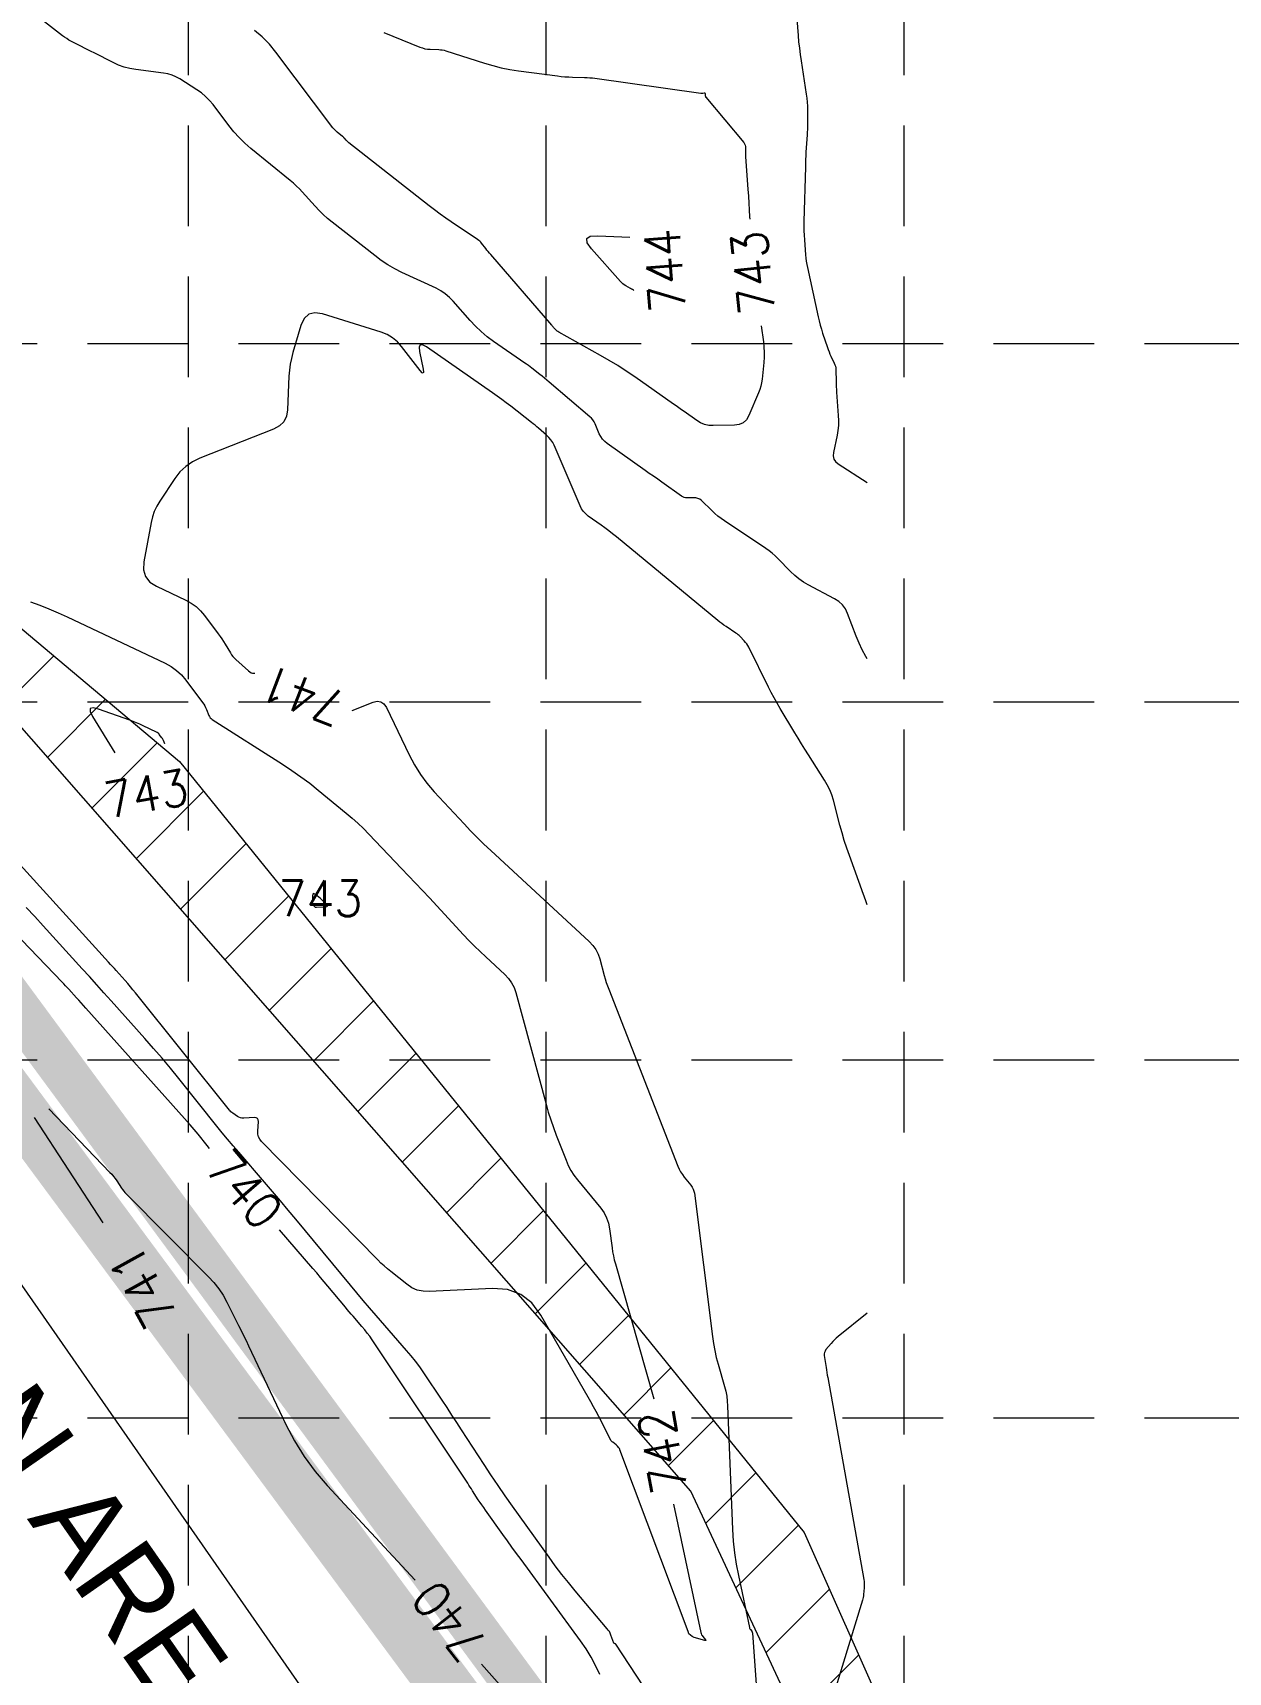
# Model space of a CAD drawing. Header units: feet. Extents: x 46644 to 49208, y 46045 to 47649.
# Drawn here: x 48468.5 to 48602, y 46978.4 to 47161.6 of the extents above; entities that cross this region are included whole.
import ezdxf
from ezdxf.enums import TextEntityAlignment as Align

# ---------------------------------------------------------------- set-up
doc = ezdxf.new("R2010")
doc.units = ezdxf.units.FT
doc.header["$MEASUREMENT"] = 0
doc.linetypes.add('DGN Style 3', pattern=[33.544038, 23.960027, -9.584011])
doc.linetypes.add('HIDDEN', pattern=[0.375, 0.25, -0.125])
for name, color, linetype, lineweight in [('EC', 35, 'Continuous', 0), ('Level 11', 1, 'Continuous', 0), ('Level 4', 1, 'Continuous', 0), ('LIMITS OF DISTURBANCE', 1, 'HIDDEN', 0), ('WATER', 5, 'Continuous', 0)]:
    doc.layers.add(name, color=color, linetype=linetype, lineweight=lineweight)
doc.layers.add('GRID', color=254, linetype='HIDDEN')
doc.layers.add('SILT FENCE', color=200, linetype='Continuous')
doc.styles.add('Style-STANDARD', font='STANDARD.shx')
doc.styles.add('SURVEY', font='surveyor.shx')

msp = doc.modelspace()

# ---------------------------------------------------------------- hatches: boundary and pattern name
at = {"layer": 'WATER', "linetype": 'Continuous', "lineweight": 0}
h = msp.add_hatch(dxfattribs=at)
h.set_pattern_fill('ANSI31', color=5, scale=60, style=0)
h.paths.add_polyline_path([(47234.61, 47371.47), (47425.77, 47353.38), (47562.81, 47348.2), (47698.75, 47363.16), (47828.73, 47359.45), (47993.61, 47351.28), (48151.81, 47348.08), (48190.09, 47328.51), (48335.49, 47205.78), (48484.84, 47080.17), (48554.66, 46994.05), (48591.31, 46911.7), (48595.79, 46702.83), (48600.27, 46501.42), (48596.32, 46378.19), (48587.52, 46378.92), (48590.06, 46460.95), (48589.78, 46610.28), (48587.74, 46799.14), (48584.14, 46908.25), (48541.99, 46998.67), (48465.41, 47086.02), (48286.37, 47233.69), (48196.42, 47308.7), (48128.4, 47343.27), (47949.02, 47342.24), (47704.87, 47356.11), (47558.16, 47338.14), (47236.72, 47365.35)])

# ---------------------------------------------------------------- linework, layer by layer
at = {"layer": 'EC', "color": 35, "linetype": 'DGN Style 3', "lineweight": 0}
for p, q in [((48471.78, 47161.24), (48462.85, 47168.2)), ((48553.7, 47164.56), (48553.97, 47161.27)), ((48494.1, 47161.11), (48493.24, 47161.84)), ((48507.68, 47161.6), (48511.72, 47159.97)), ((48472.01, 47161.07), (48471.78, 47161.24)), ((48472.24, 47160.92), (48472.01, 47161.07)), ((48472.48, 47160.77), (48472.24, 47160.92)), ((48472.72, 47160.64), (48472.48, 47160.77)), ((48473.89, 47160.04), (48472.72, 47160.64)), ((48474.24, 47159.86), (48473.89, 47160.04)), ((48474.6, 47159.68), (48474.24, 47159.86)), ((48474.96, 47159.5), (48474.6, 47159.68)), ((48475.31, 47159.32), (48474.96, 47159.5)), ((48494.9, 47160.31), (48494.1, 47161.11)), ((48495.62, 47159.43), (48494.9, 47160.31)), ((48511.72, 47159.97), (48512, 47159.88)), ((48512, 47159.88), (48512.28, 47159.8)), ((48512.28, 47159.8), (48512.56, 47159.76)), ((48512.56, 47159.76), (48512.85, 47159.73)), ((48512.85, 47159.73), (48513.81, 47159.7)), ((48513.81, 47159.7), (48514.01, 47159.69)), ((48514.01, 47159.69), (48514.21, 47159.66)), ((48514.21, 47159.66), (48514.41, 47159.62)), ((48514.41, 47159.62), (48514.61, 47159.56)), ((48514.61, 47159.56), (48518.93, 47158.18)), ((48553.97, 47161.27), (48554.03, 47160.56)), ((48554.03, 47160.56), (48554.11, 47159.86)), ((48554.11, 47159.86), (48554.2, 47159.16)), ((48477.42, 47158.25), (48475.31, 47159.32)), ((48478.03, 47157.97), (48477.42, 47158.25)), ((48478.65, 47157.75), (48478.03, 47157.97)), ((48479.3, 47157.59), (48478.65, 47157.75)), ((48502, 47150.97), (48495.62, 47159.43)), ((48518.93, 47158.18), (48519.87, 47157.91)), ((48519.87, 47157.91), (48520.81, 47157.67)), ((48520.81, 47157.67), (48521.76, 47157.48)), ((48554.2, 47159.16), (48554.3, 47158.46)), ((48554.3, 47158.46), (48554.89, 47154.73)), ((48479.96, 47157.47), (48479.3, 47157.59)), ((48483.07, 47157.08), (48479.96, 47157.47)), ((48483.55, 47156.99), (48483.07, 47157.08)), ((48484.01, 47156.86), (48483.55, 47156.99)), ((48484.44, 47156.67), (48484.01, 47156.86)), ((48484.87, 47156.43), (48484.44, 47156.67)), ((48486.79, 47155.22), (48484.87, 47156.43)), ((48521.76, 47157.48), (48522.72, 47157.33)), ((48522.72, 47157.33), (48527.1, 47156.75)), ((48527.1, 47156.75), (48527.51, 47156.7)), ((48527.51, 47156.7), (48527.92, 47156.67)), ((48527.92, 47156.67), (48528.34, 47156.64)), ((48528.34, 47156.64), (48528.75, 47156.62)), ((48528.75, 47156.62), (48530.11, 47156.59)), ((48530.11, 47156.59), (48530.4, 47156.58)), ((48530.4, 47156.58), (48530.69, 47156.56)), ((48530.69, 47156.56), (48530.98, 47156.54)), ((48530.98, 47156.54), (48531.27, 47156.5)), ((48531.27, 47156.5), (48543.09, 47154.82)), ((48487.3, 47154.86), (48486.79, 47155.22)), ((48487.77, 47154.47), (48487.3, 47154.86)), ((48488.21, 47154.03), (48487.77, 47154.47)), ((48488.6, 47153.55), (48488.21, 47154.03)), ((48543.09, 47154.82), (48543.14, 47154.82)), ((48543.14, 47154.82), (48543.2, 47154.82)), ((48543.2, 47154.82), (48543.25, 47154.82)), ((48543.25, 47154.82), (48543.31, 47154.83)), ((48543.31, 47154.83), (48543.49, 47154.86)), ((48543.49, 47154.86), (48543.52, 47154.86)), ((48543.52, 47154.86), (48543.55, 47154.85)), ((48543.55, 47154.85), (48543.56, 47154.83)), ((48543.56, 47154.83), (48543.57, 47154.8)), ((48543.57, 47154.8), (48543.58, 47154.68)), ((48543.58, 47154.68), (48543.58, 47154.65)), ((48543.58, 47154.65), (48543.59, 47154.63)), ((48543.59, 47154.63), (48543.59, 47154.6)), ((48543.59, 47154.6), (48543.59, 47154.58)), ((48543.59, 47154.58), (48543.61, 47154.47)), ((48543.61, 47154.47), (48543.62, 47154.45)), ((48543.62, 47154.45), (48543.62, 47154.42)), ((48543.62, 47154.42), (48543.63, 47154.4)), ((48543.63, 47154.4), (48543.65, 47154.39)), ((48543.65, 47154.39), (48547.9, 47149.31)), ((48554.89, 47154.73), (48554.96, 47154.28)), ((48554.96, 47154.28), (48555, 47153.83)), ((48490.36, 47151.22), (48488.6, 47153.55)), ((48555, 47153.83), (48555.02, 47153.37)), ((48555.02, 47153.37), (48555.03, 47152.92)), ((48555.03, 47152.92), (48555.02, 47151.43)), ((48490.92, 47150.52), (48490.36, 47151.22)), ((48491.52, 47149.86), (48490.92, 47150.52)), ((48502.11, 47150.84), (48502, 47150.97)), ((48502.22, 47150.72), (48502.11, 47150.84)), ((48502.34, 47150.6), (48502.22, 47150.72)), ((48502.46, 47150.49), (48502.34, 47150.6)), ((48503.07, 47149.99), (48502.46, 47150.49)), ((48555, 47150.47), (48554.98, 47150.16)), ((48555.01, 47150.79), (48555, 47150.47)), ((48555.02, 47151.11), (48555.01, 47150.79)), ((48555.02, 47151.43), (48555.02, 47151.11)), ((48492.15, 47149.24), (48491.52, 47149.86)), ((48492.83, 47148.66), (48492.15, 47149.24)), ((48497.23, 47145.06), (48492.83, 47148.66)), ((48503.12, 47149.95), (48503.07, 47149.99)), ((48503.17, 47149.9), (48503.12, 47149.95)), ((48503.22, 47149.85), (48503.17, 47149.9)), ((48503.27, 47149.8), (48503.22, 47149.85)), ((48503.48, 47149.57), (48503.27, 47149.8)), ((48503.55, 47149.5), (48503.48, 47149.57)), ((48503.62, 47149.43), (48503.55, 47149.5)), ((48503.69, 47149.36), (48503.62, 47149.43)), ((48503.77, 47149.3), (48503.69, 47149.36)), ((48512.75, 47142.24), (48503.77, 47149.3)), ((48547.9, 47149.31), (48547.99, 47149.18)), ((48547.99, 47149.18), (48548.06, 47149.03)), ((48548.06, 47149.03), (48548.1, 47148.88)), ((48548.1, 47148.72), (48548.09, 47148.18)), ((48548.1, 47148.88), (48548.1, 47148.72)), ((48554.98, 47150.16), (48554.85, 47148.24)), ((48548.09, 47148.18), (48548.09, 47148.07)), ((48548.09, 47148.07), (48548.09, 47147.95)), ((48548.09, 47147.95), (48548.1, 47147.84)), ((48548.1, 47147.84), (48548.1, 47147.72)), ((48548.1, 47147.72), (48548.37, 47144.11)), ((48554.79, 47147.01), (48554.78, 47146.6)), ((48554.81, 47147.42), (48554.79, 47147.01)), ((48554.83, 47147.83), (48554.81, 47147.42)), ((48554.85, 47148.24), (48554.83, 47147.83)), ((48497.58, 47144.76), (48497.23, 47145.06)), ((48554.78, 47146.6), (48554.63, 47140.49)), ((48497.92, 47144.45), (48497.58, 47144.76)), ((48498.24, 47144.13), (48497.92, 47144.45)), ((48498.56, 47143.79), (48498.24, 47144.13)), ((48499.99, 47142.21), (48498.56, 47143.79)), ((48548.37, 47144.11), (48548.42, 47143.34)), ((48548.42, 47143.34), (48548.47, 47142.56)), ((48500.44, 47141.73), (48499.99, 47142.21)), ((48500.9, 47141.27), (48500.44, 47141.73)), ((48501.39, 47140.84), (48500.9, 47141.27)), ((48513.36, 47141.78), (48512.75, 47142.24)), ((48513.97, 47141.33), (48513.36, 47141.78)), ((48514.59, 47140.88), (48513.97, 47141.33)), ((48548.47, 47142.56), (48548.52, 47141.79)), ((48548.52, 47141.79), (48548.55, 47141.02)), ((48501.9, 47140.42), (48501.39, 47140.84)), ((48506.67, 47136.68), (48501.9, 47140.42)), ((48515.21, 47140.45), (48514.59, 47140.88)), ((48518.16, 47138.47), (48515.21, 47140.45)), ((48548.55, 47141.02), (48548.57, 47140.76)), ((48554.63, 47140.49), (48554.62, 47139.97)), ((48554.62, 47139.97), (48554.63, 47139.46)), ((48554.63, 47139.46), (48554.65, 47138.95)), ((48518.29, 47138.38), (48518.16, 47138.47)), ((48518.41, 47138.28), (48518.29, 47138.38)), ((48518.51, 47138.18), (48518.41, 47138.28)), ((48518.61, 47138.06), (48518.51, 47138.18)), ((48519.06, 47137.49), (48518.61, 47138.06)), ((48530.36, 47138.59), (48530.75, 47138.85)), ((48530.4, 47138.11), (48530.36, 47138.59)), ((48530.88, 47137.43), (48530.4, 47138.11)), ((48530.75, 47138.85), (48531.58, 47138.91)), ((48531.58, 47138.91), (48535.17, 47138.76)), ((48554.65, 47138.95), (48554.68, 47138.44)), ((48554.68, 47138.44), (48554.8, 47136.77)), ((48507.39, 47136.14), (48506.67, 47136.68)), ((48508.13, 47135.65), (48507.39, 47136.14)), ((48519.19, 47137.31), (48519.06, 47137.49)), ((48519.33, 47137.14), (48519.19, 47137.31)), ((48519.47, 47136.97), (48519.33, 47137.14)), ((48519.62, 47136.8), (48519.47, 47136.97)), ((48526.45, 47128.9), (48519.62, 47136.8)), ((48534.14, 47133.78), (48530.88, 47137.43)), ((48554.8, 47136.77), (48554.84, 47136.41)), ((48554.84, 47136.41), (48554.88, 47136.05)), ((48554.88, 47136.05), (48554.94, 47135.7)), ((48554.94, 47135.7), (48555.01, 47135.35)), ((48508.91, 47135.21), (48508.13, 47135.65)), ((48509.71, 47134.81), (48508.91, 47135.21)), ((48513.51, 47133.03), (48509.71, 47134.81)), ((48555.01, 47135.35), (48556.21, 47129.85)), ((48514.05, 47132.74), (48513.51, 47133.03)), ((48514.55, 47132.41), (48514.05, 47132.74)), ((48515.02, 47132.02), (48514.55, 47132.41)), ((48515.44, 47131.58), (48515.02, 47132.02)), ((48534.26, 47133.64), (48534.14, 47133.78)), ((48534.4, 47133.52), (48534.26, 47133.64)), ((48534.55, 47133.41), (48534.4, 47133.52)), ((48534.71, 47133.32), (48534.55, 47133.41)), ((48535.24, 47133.02), (48534.71, 47133.32)), ((48535.35, 47132.95), (48535.24, 47133.02)), ((48535.46, 47132.89), (48535.35, 47132.95)), ((48535.57, 47132.82), (48535.46, 47132.89)), ((48535.63, 47132.78), (48535.57, 47132.82)), ((48499.98, 47130.3), (48499.3, 47130.14)), ((48500.83, 47130.17), (48499.98, 47130.3)), ((48517.33, 47129.43), (48515.44, 47131.58)), ((48498.42, 47128.89), (48497.52, 47125.85)), ((48498.78, 47129.66), (48498.42, 47128.89)), ((48499.3, 47130.14), (48498.78, 47129.66)), ((48507.4, 47128.12), (48500.83, 47130.17)), ((48517.93, 47128.79), (48517.33, 47129.43)), ((48518.56, 47128.19), (48517.93, 47128.79)), ((48526.5, 47128.84), (48526.45, 47128.9)), ((48526.55, 47128.78), (48526.5, 47128.84)), ((48526.6, 47128.73), (48526.55, 47128.78)), ((48526.65, 47128.67), (48526.6, 47128.73)), ((48526.89, 47128.41), (48526.65, 47128.67)), ((48526.96, 47128.33), (48526.89, 47128.41)), ((48549.83, 47128.84), (48550.1, 47127.04)), ((48556.21, 47129.85), (48556.32, 47129.39)), ((48556.32, 47129.39), (48556.44, 47128.93)), ((48556.44, 47128.93), (48556.57, 47128.48)), ((48556.57, 47128.48), (48556.71, 47128.02)), ((48508.06, 47127.86), (48507.4, 47128.12)), ((48508.66, 47127.5), (48508.06, 47127.86)), ((48509.2, 47127.06), (48508.66, 47127.5)), ((48509.67, 47126.53), (48509.2, 47127.06)), ((48511.74, 47123.84), (48509.67, 47126.53)), ((48511.73, 47126.71), (48511.62, 47126.46)), ((48512, 47126.72), (48511.73, 47126.71)), ((48512.43, 47126.48), (48512, 47126.72)), ((48519.23, 47127.62), (48518.56, 47128.19)), ((48519.93, 47127.1), (48519.23, 47127.62)), ((48523.44, 47124.68), (48519.93, 47127.1)), ((48527.04, 47128.26), (48526.96, 47128.33)), ((48527.13, 47128.2), (48527.04, 47128.26)), ((48527.22, 47128.14), (48527.13, 47128.2)), ((48531.88, 47125.54), (48527.22, 47128.14)), ((48550.1, 47127.04), (48550.16, 47126.47)), ((48556.71, 47128.02), (48557.24, 47126.42)), ((48497.35, 47125.2), (48497.22, 47124.54)), ((48497.52, 47125.85), (48497.35, 47125.2)), ((48511.62, 47126.46), (48511.67, 47125.98)), ((48511.67, 47125.98), (48512.09, 47124)), ((48519.83, 47121.35), (48512.43, 47126.48)), ((48532.86, 47124.97), (48531.88, 47125.54)), ((48533.83, 47124.39), (48532.86, 47124.97)), ((48550.14, 47124.75), (48549.94, 47122.88)), ((48550.18, 47125.32), (48550.14, 47124.75)), ((48550.16, 47126.47), (48550.19, 47125.89)), ((48550.19, 47125.89), (48550.18, 47125.32)), ((48557.24, 47126.42), (48557.33, 47126.18)), ((48557.33, 47126.18), (48557.43, 47125.93)), ((48557.43, 47125.93), (48557.53, 47125.69)), ((48557.53, 47125.69), (48557.64, 47125.45)), ((48557.64, 47125.45), (48558.02, 47124.67)), ((48497.08, 47123.2), (48496.92, 47119.47)), ((48497.13, 47123.87), (48497.08, 47123.2)), ((48497.22, 47124.54), (48497.13, 47123.87)), ((48511.96, 47123.6), (48511.74, 47123.84)), ((48512.09, 47123.54), (48511.96, 47123.6)), ((48512.09, 47124), (48512.13, 47123.68)), ((48512.13, 47123.68), (48512.09, 47123.54)), ((48523.64, 47124.54), (48523.44, 47124.68)), ((48523.83, 47124.4), (48523.64, 47124.54)), ((48524.02, 47124.25), (48523.83, 47124.4)), ((48524.21, 47124.11), (48524.02, 47124.25)), ((48525.1, 47123.41), (48524.21, 47124.11)), ((48525.37, 47123.2), (48525.1, 47123.41)), ((48525.64, 47122.98), (48525.37, 47123.2)), ((48525.9, 47122.76), (48525.64, 47122.98)), ((48534.77, 47123.77), (48533.83, 47124.39)), ((48535.71, 47123.13), (48534.77, 47123.77)), ((48540.03, 47120.1), (48535.71, 47123.13)), ((48549.94, 47122.88), (48549.88, 47122.48)), ((48558.02, 47124.67), (48558.09, 47124.5)), ((48558.09, 47124.5), (48558.15, 47124.33)), ((48558.15, 47124.33), (48558.18, 47124.15)), ((48558.18, 47124.15), (48558.19, 47123.97)), ((48558.19, 47123.97), (48558.21, 47122.59)), ((48520.35, 47120.99), (48519.83, 47121.35)), ((48526.16, 47122.54), (48525.9, 47122.76)), ((48530.7, 47118.68), (48526.16, 47122.54)), ((48549.54, 47121.34), (48548.47, 47118.83)), ((48549.68, 47121.71), (48549.54, 47121.34)), ((48549.8, 47122.09), (48549.68, 47121.71)), ((48549.88, 47122.48), (48549.8, 47122.09)), ((48558.21, 47122.59), (48558.22, 47122.3)), ((48558.22, 47122.3), (48558.23, 47122.01)), ((48558.23, 47122.01), (48558.25, 47121.71)), ((48558.25, 47121.71), (48558.27, 47121.42)), ((48558.27, 47121.42), (48558.46, 47118.82)), ((48496.92, 47119.47), (48496.8, 47118.74)), ((48520.86, 47120.62), (48520.35, 47120.99)), ((48521.36, 47120.24), (48520.86, 47120.62)), ((48521.86, 47119.86), (48521.36, 47120.24)), ((48524.18, 47118.04), (48521.86, 47119.86)), ((48540.34, 47119.89), (48540.03, 47120.1)), ((48540.64, 47119.68), (48540.34, 47119.89)), ((48540.94, 47119.46), (48540.64, 47119.68)), ((48541.24, 47119.25), (48540.94, 47119.46)), ((48542.66, 47118.25), (48541.24, 47119.25)), ((48496.02, 47117.65), (48495.37, 47117.29)), ((48496.5, 47118.13), (48496.02, 47117.65)), ((48496.8, 47118.74), (48496.5, 47118.13)), ((48524.38, 47117.89), (48524.18, 47118.04)), ((48524.58, 47117.73), (48524.38, 47117.89)), ((48524.77, 47117.56), (48524.58, 47117.73)), ((48524.97, 47117.4), (48524.77, 47117.56)), ((48525.87, 47116.63), (48524.97, 47117.4)), ((48530.88, 47118.51), (48530.7, 47118.68)), ((48531.04, 47118.32), (48530.88, 47118.51)), ((48531.18, 47118.11), (48531.04, 47118.32)), ((48531.29, 47117.88), (48531.18, 47118.11)), ((48531.76, 47116.79), (48531.29, 47117.88)), ((48543.08, 47118), (48542.66, 47118.25)), ((48543.53, 47117.82), (48543.08, 47118)), ((48544, 47117.71), (48543.53, 47117.82)), ((48544.49, 47117.69), (48544, 47117.71)), ((48546.85, 47117.73), (48544.49, 47117.69)), ((48547.39, 47117.81), (48546.85, 47117.73)), ((48547.84, 47118.01), (48547.39, 47117.81)), ((48548.2, 47118.35), (48547.84, 47118.01)), ((48548.47, 47118.83), (48548.2, 47118.35)), ((48558.47, 47117.71), (48558.41, 47117.16)), ((48558.46, 47118.82), (48558.49, 47118.27)), ((48558.49, 47118.27), (48558.47, 47117.71)), ((48495.37, 47117.29), (48487.11, 47114.04)), ((48526.13, 47116.38), (48525.87, 47116.63)), ((48526.36, 47116.11), (48526.13, 47116.38)), ((48526.55, 47115.82), (48526.36, 47116.11)), ((48526.71, 47115.5), (48526.55, 47115.82)), ((48531.92, 47116.47), (48531.76, 47116.79)), ((48532.12, 47116.18), (48531.92, 47116.47)), ((48532.36, 47115.92), (48532.12, 47116.18)), ((48532.64, 47115.69), (48532.36, 47115.92)), ((48536.87, 47112.69), (48532.64, 47115.69)), ((48558.32, 47116.62), (48557.92, 47114.69)), ((48558.41, 47117.16), (48558.32, 47116.62)), ((48487.11, 47114.04), (48486.29, 47113.64)), ((48529.61, 47108.72), (48526.71, 47115.5)), ((48557.92, 47114.69), (48557.89, 47114.31)), ((48557.89, 47114.31), (48557.97, 47113.96)), ((48557.97, 47113.96), (48558.15, 47113.67)), ((48484.9, 47112.52), (48484.33, 47111.79)), ((48485.55, 47113.13), (48484.9, 47112.52)), ((48486.29, 47113.64), (48485.55, 47113.13)), ((48537.34, 47112.36), (48536.87, 47112.69)), ((48537.81, 47112.03), (48537.34, 47112.36)), ((48538.28, 47111.69), (48537.81, 47112.03)), ((48558.15, 47113.67), (48558.45, 47113.41)), ((48558.45, 47113.41), (48561.7, 47111.32)), ((48484.33, 47111.79), (48482.64, 47109.25)), ((48538.75, 47111.36), (48538.28, 47111.69)), ((48540.94, 47109.81), (48538.75, 47111.36)), ((48482.3, 47108.69), (48482.03, 47108.11)), ((48482.64, 47109.25), (48482.3, 47108.69)), ((48529.78, 47108.39), (48529.61, 47108.72)), ((48529.99, 47108.09), (48529.78, 47108.39)), ((48541.08, 47109.73), (48540.94, 47109.81)), ((48541.23, 47109.67), (48541.08, 47109.73)), ((48541.38, 47109.63), (48541.23, 47109.67)), ((48541.55, 47109.63), (48541.38, 47109.63)), ((48542.33, 47109.64), (48541.55, 47109.63)), ((48542.56, 47109.62), (48542.33, 47109.64)), ((48542.78, 47109.56), (48542.56, 47109.62)), ((48542.98, 47109.46), (48542.78, 47109.56)), ((48543.16, 47109.32), (48542.98, 47109.46)), ((48544.34, 47108.19), (48543.16, 47109.32)), ((48481.68, 47106.87), (48480.88, 47102.46)), ((48481.82, 47107.51), (48481.68, 47106.87)), ((48482.03, 47108.11), (48481.82, 47107.51)), ((48530.24, 47107.83), (48529.99, 47108.09)), ((48530.52, 47107.59), (48530.24, 47107.83)), ((48531.96, 47106.57), (48530.52, 47107.59)), ((48532.39, 47106.26), (48531.96, 47106.57)), ((48544.67, 47107.88), (48544.34, 47108.19)), ((48545.02, 47107.59), (48544.67, 47107.88)), ((48545.37, 47107.32), (48545.02, 47107.59)), ((48545.74, 47107.06), (48545.37, 47107.32)), ((48550.37, 47103.95), (48545.74, 47107.06)), ((48532.83, 47105.93), (48532.39, 47106.26)), ((48533.25, 47105.6), (48532.83, 47105.93)), ((48533.67, 47105.26), (48533.25, 47105.6)), ((48545.01, 47095.92), (48533.67, 47105.26)), ((48550.73, 47103.7), (48550.37, 47103.95)), ((48551.07, 47103.43), (48550.73, 47103.7)), ((48551.4, 47103.15), (48551.07, 47103.43)), ((48551.71, 47102.84), (48551.4, 47103.15)), ((48553.14, 47101.38), (48551.71, 47102.84)), ((48480.88, 47102.46), (48480.84, 47101.58)), ((48480.84, 47101.58), (48481.06, 47100.84)), ((48553.59, 47100.96), (48553.14, 47101.38)), ((48554.07, 47100.57), (48553.59, 47100.96)), ((48481.06, 47100.84), (48481.54, 47100.22)), ((48481.54, 47100.22), (48482.28, 47099.75)), ((48482.28, 47099.75), (48485.54, 47098.2)), ((48554.57, 47100.22), (48554.07, 47100.57)), ((48555.11, 47099.9), (48554.57, 47100.22)), ((48558.05, 47098.35), (48555.11, 47099.9)), ((48468.21, 47098.01), (48469.24, 47097.63)), ((48469.24, 47097.63), (48470.26, 47097.22)), ((48470.26, 47097.22), (48471.28, 47096.79)), ((48485.54, 47098.2), (48486.15, 47097.87)), ((48486.15, 47097.87), (48486.7, 47097.47)), ((48486.7, 47097.47), (48487.2, 47097.01)), ((48558.52, 47098.04), (48558.05, 47098.35)), ((48558.92, 47097.66), (48558.52, 47098.04)), ((48559.25, 47097.22), (48558.92, 47097.66)), ((48559.49, 47096.71), (48559.25, 47097.22)), ((48471.28, 47096.79), (48472.28, 47096.33)), ((48472.28, 47096.33), (48483.26, 47091.14)), ((48487.2, 47097.01), (48487.64, 47096.49)), ((48487.64, 47096.49), (48489.17, 47094.43)), ((48545.23, 47095.74), (48545.01, 47095.92)), ((48545.45, 47095.57), (48545.23, 47095.74)), ((48545.68, 47095.4), (48545.45, 47095.57)), ((48545.92, 47095.24), (48545.68, 47095.4)), ((48560.46, 47094.16), (48559.49, 47096.71)), ((48489.17, 47094.43), (48489.38, 47094.15)), ((48489.38, 47094.15), (48489.58, 47093.86)), ((48489.58, 47093.86), (48489.77, 47093.57)), ((48489.77, 47093.57), (48489.95, 47093.28)), ((48547.02, 47094.5), (48545.92, 47095.24)), ((48547.15, 47094.42), (48547.02, 47094.5)), ((48547.26, 47094.33), (48547.15, 47094.42)), ((48547.37, 47094.23), (48547.26, 47094.33)), ((48547.48, 47094.13), (48547.37, 47094.23)), ((48547.96, 47093.63), (48547.48, 47094.13)), ((48548.1, 47093.47), (48547.96, 47093.63)), ((48560.78, 47093.39), (48560.46, 47094.16)), ((48489.95, 47093.28), (48490.53, 47092.3)), ((48490.53, 47092.3), (48490.67, 47092.1)), ((48490.67, 47092.1), (48490.81, 47091.91)), ((48490.81, 47091.91), (48490.97, 47091.73)), ((48490.97, 47091.73), (48491.14, 47091.56)), ((48548.23, 47093.31), (48548.1, 47093.47)), ((48548.34, 47093.13), (48548.23, 47093.31)), ((48548.45, 47092.95), (48548.34, 47093.13)), ((48550.67, 47088.48), (48548.45, 47092.95)), ((48561.13, 47092.64), (48560.78, 47093.39)), ((48561.53, 47091.91), (48561.13, 47092.64)), ((48561.7, 47091.64), (48561.53, 47091.91)), ((48483.26, 47091.14), (48483.92, 47090.78)), ((48483.92, 47090.78), (48484.52, 47090.34)), ((48484.52, 47090.34), (48485.07, 47089.84)), ((48491.14, 47091.56), (48492.54, 47090.28)), ((48492.54, 47090.28), (48492.69, 47090.17)), ((48492.69, 47090.17), (48492.84, 47090.09)), ((48492.84, 47090.09), (48493.01, 47090.05)), ((48493.01, 47090.05), (48493.19, 47090.04)), ((48493.19, 47090.04), (48493.27, 47090.04)), ((48485.07, 47089.84), (48485.55, 47089.26)), ((48485.55, 47089.26), (48487.42, 47086.76)), ((48550.98, 47087.88), (48550.67, 47088.48)), ((48487.42, 47086.76), (48487.55, 47086.58)), ((48487.55, 47086.58), (48487.66, 47086.39)), ((48487.66, 47086.39), (48487.76, 47086.19)), ((48504.14, 47085.85), (48506.48, 47086.78)), ((48506.48, 47086.78), (48506.95, 47086.89)), ((48506.95, 47086.89), (48507.36, 47086.84)), ((48507.36, 47086.84), (48507.69, 47086.61)), ((48507.69, 47086.61), (48507.96, 47086.2)), ((48551.31, 47087.28), (48550.98, 47087.88)), ((48551.64, 47086.68), (48551.31, 47087.28)), ((48551.98, 47086.1), (48551.64, 47086.68)), ((48474.88, 47086.07), (48474.86, 47085.75)), ((48474.86, 47085.75), (48475.13, 47085.19)), ((48475.19, 47086.16), (48474.88, 47086.07)), ((48475.13, 47085.19), (48477.64, 47081.14)), ((48475.79, 47086.01), (48475.19, 47086.16)), ((48479.29, 47084.78), (48475.79, 47086.01)), ((48479.67, 47084.64), (48479.29, 47084.78)), ((48480.04, 47084.49), (48479.67, 47084.64)), ((48480.41, 47084.33), (48480.04, 47084.49)), ((48487.76, 47086.19), (48487.85, 47085.99)), ((48487.85, 47085.99), (48488.13, 47085.32)), ((48488.13, 47085.32), (48488.2, 47085.18)), ((48488.2, 47085.18), (48488.29, 47085.06)), ((48488.29, 47085.06), (48488.39, 47084.96)), ((48488.39, 47084.96), (48488.51, 47084.86)), ((48488.51, 47084.86), (48496.37, 47079.86)), ((48507.96, 47086.2), (48510.51, 47080.9)), ((48553.62, 47083.37), (48551.98, 47086.1)), ((48480.78, 47084.17), (48480.41, 47084.33)), ((48482.29, 47083.45), (48480.78, 47084.17)), ((48482.37, 47083.4), (48482.29, 47083.45)), ((48482.46, 47083.34), (48482.37, 47083.4)), ((48482.53, 47083.28), (48482.46, 47083.34)), ((48482.59, 47083.2), (48482.53, 47083.28)), ((48482.88, 47082.81), (48482.59, 47083.2)), ((48482.93, 47082.74), (48482.88, 47082.81)), ((48482.98, 47082.67), (48482.93, 47082.74)), ((48483.02, 47082.59), (48482.98, 47082.67)), ((48483.05, 47082.51), (48483.02, 47082.59)), ((48553.99, 47082.76), (48553.62, 47083.37)), ((48554.36, 47082.15), (48553.99, 47082.76)), ((48483.21, 47082.14), (48483.05, 47082.51)), ((48483.21, 47082.13), (48483.21, 47082.14)), ((48510.51, 47080.9), (48511.1, 47079.79)), ((48554.74, 47081.54), (48554.36, 47082.15)), ((48555.13, 47080.93), (48554.74, 47081.54)), ((48556.92, 47078.1), (48555.13, 47080.93)), ((48496.37, 47079.86), (48497.4, 47079.18)), ((48497.4, 47079.18), (48498.41, 47078.47)), ((48511.1, 47079.79), (48511.76, 47078.73)), ((48498.41, 47078.47), (48499.4, 47077.73)), ((48499.4, 47077.73), (48500.36, 47076.96)), ((48511.76, 47078.73), (48512.5, 47077.73)), ((48512.5, 47077.73), (48513.32, 47076.78)), ((48557.23, 47077.57), (48556.92, 47078.1)), ((48557.5, 47077.01), (48557.23, 47077.57)), ((48500.36, 47076.96), (48503.48, 47074.4)), ((48513.32, 47076.78), (48516.65, 47073.19)), ((48557.73, 47076.44), (48557.5, 47077.01)), ((48557.91, 47075.85), (48557.73, 47076.44)), ((48558.64, 47073.04), (48557.91, 47075.85)), ((48503.48, 47074.4), (48504.14, 47073.84)), ((48504.14, 47073.84), (48504.79, 47073.27)), ((48476.93, 47057.74), (48463.72, 47072.26)), ((48504.79, 47073.27), (48505.41, 47072.67)), ((48505.41, 47072.67), (48506.02, 47072.05)), ((48506.02, 47072.05), (48509.66, 47068.23)), ((48516.65, 47073.19), (48517.37, 47072.43)), ((48517.37, 47072.43), (48518.11, 47071.68)), ((48518.11, 47071.68), (48518.86, 47070.95)), ((48558.88, 47072.18), (48558.64, 47073.04)), ((48559.13, 47071.33), (48558.88, 47072.18)), ((48518.86, 47070.95), (48519.62, 47070.23)), ((48519.62, 47070.23), (48530.64, 47060.04)), ((48559.41, 47070.48), (48559.13, 47071.33)), ((48559.7, 47069.65), (48559.41, 47070.48)), ((48509.66, 47068.23), (48510.44, 47067.41)), ((48561.29, 47065.32), (48559.7, 47069.65)), ((48510.44, 47067.41), (48511.22, 47066.59)), ((48511.22, 47066.59), (48512, 47065.76)), ((48471.72, 47055.52), (48462.8, 47064.8)), ((48499.72, 47065.17), (48499.68, 47064.35)), ((48499.68, 47064.35), (48499.69, 47064.28)), ((48499.69, 47064.28), (48499.71, 47064.22)), ((48499.74, 47065.33), (48499.72, 47065.17)), ((48499.81, 47065.41), (48499.74, 47065.33)), ((48499.91, 47065.4), (48499.81, 47065.41)), ((48500.04, 47065.32), (48499.91, 47065.4)), ((48500.59, 47064.87), (48500.04, 47065.32)), ((48500.68, 47064.79), (48500.59, 47064.87)), ((48500.76, 47064.72), (48500.68, 47064.79)), ((48500.84, 47064.64), (48500.76, 47064.72)), ((48500.92, 47064.56), (48500.84, 47064.64)), ((48501.29, 47064.18), (48500.92, 47064.56)), ((48512, 47065.76), (48512.77, 47064.93)), ((48512.77, 47064.93), (48516.58, 47060.82)), ((48561.36, 47065.11), (48561.29, 47065.32)), ((48561.43, 47064.91), (48561.36, 47065.11)), ((48561.51, 47064.7), (48561.43, 47064.91)), ((48561.58, 47064.49), (48561.51, 47064.7)), ((48561.7, 47064.14), (48561.58, 47064.49)), ((48468.67, 47062.85), (48467.73, 47063.86)), ((48469.61, 47061.82), (48468.67, 47062.85)), ((48499.71, 47064.22), (48499.74, 47064.16)), ((48499.74, 47064.16), (48499.79, 47064.11)), ((48499.79, 47064.11), (48499.97, 47063.94)), ((48499.97, 47063.94), (48500.01, 47063.91)), ((48500.01, 47063.91), (48500.05, 47063.89)), ((48500.05, 47063.89), (48500.1, 47063.88)), ((48500.1, 47063.88), (48500.15, 47063.88)), ((48500.15, 47063.88), (48501.19, 47063.93)), ((48501.19, 47063.93), (48501.32, 47063.95)), ((48501.37, 47064.07), (48501.29, 47064.18)), ((48501.32, 47063.95), (48501.38, 47064)), ((48501.38, 47064), (48501.37, 47064.07)), ((48473.98, 47057.02), (48469.61, 47061.82)), ((48516.58, 47060.82), (48517.19, 47060.18)), ((48517.19, 47060.18), (48517.81, 47059.55)), ((48517.81, 47059.55), (48518.44, 47058.94)), ((48518.44, 47058.94), (48519.08, 47058.33)), ((48530.64, 47060.04), (48531.04, 47059.62)), ((48531.04, 47059.62), (48531.36, 47059.16)), ((48531.36, 47059.16), (48531.62, 47058.66)), ((48474.79, 47056.13), (48473.98, 47057.02)), ((48477.14, 47057.5), (48476.93, 47057.74)), ((48477.35, 47057.27), (48477.14, 47057.5)), ((48477.57, 47057.03), (48477.35, 47057.27)), ((48477.78, 47056.8), (48477.57, 47057.03)), ((48519.08, 47058.33), (48521.19, 47056.38)), ((48531.62, 47058.66), (48531.81, 47058.12)), ((48531.81, 47058.12), (48532.31, 47056.27)), ((48471.91, 47055.32), (48471.72, 47055.52)), ((48472.1, 47055.12), (48471.91, 47055.32)), ((48472.29, 47054.92), (48472.1, 47055.12)), ((48475.6, 47055.23), (48474.79, 47056.13)), ((48476.41, 47054.33), (48475.6, 47055.23)), ((48478.77, 47055.69), (48477.78, 47056.8)), ((48479.07, 47055.35), (48478.77, 47055.69)), ((48479.36, 47055.01), (48479.07, 47055.35)), ((48521.19, 47056.38), (48521.61, 47055.94)), ((48521.61, 47055.94), (48521.95, 47055.45)), ((48521.95, 47055.45), (48522.23, 47054.92)), ((48532.31, 47056.27), (48532.42, 47055.88)), ((48532.42, 47055.88), (48532.54, 47055.49)), ((48532.54, 47055.49), (48532.68, 47055.1)), ((48532.68, 47055.1), (48532.82, 47054.72)), ((48472.47, 47054.72), (48472.29, 47054.92)), ((48473.33, 47053.78), (48472.47, 47054.72)), ((48473.59, 47053.49), (48473.33, 47053.78)), ((48473.86, 47053.2), (48473.59, 47053.49)), ((48477.22, 47053.43), (48476.41, 47054.33)), ((48480.99, 47049.22), (48477.22, 47053.43)), ((48479.65, 47054.66), (48479.36, 47055.01)), ((48479.94, 47054.31), (48479.65, 47054.66)), ((48490.42, 47041.23), (48479.94, 47054.31)), ((48522.23, 47054.92), (48522.42, 47054.35)), ((48522.42, 47054.35), (48525.81, 47041.88)), ((48532.82, 47054.72), (48540.53, 47034.95)), ((48474.12, 47052.91), (48473.86, 47053.2)), ((48474.38, 47052.61), (48474.12, 47052.91)), ((48486.04, 47039.58), (48474.38, 47052.61)), ((48481.95, 47048.12), (48480.99, 47049.22)), ((48482.91, 47047.01), (48481.95, 47048.12)), ((48483.84, 47045.89), (48482.91, 47047.01)), ((48484.76, 47044.76), (48483.84, 47045.89)), ((48489.03, 47039.44), (48484.76, 47044.76)), ((48470.23, 47041.36), (48477.08, 47034.27)), ((48490.51, 47041.13), (48490.42, 47041.23)), ((48490.6, 47041.04), (48490.51, 47041.13)), ((48490.7, 47040.95), (48490.6, 47041.04)), ((48490.81, 47040.87), (48490.7, 47040.95)), ((48491.32, 47040.52), (48490.81, 47040.87)), ((48491.48, 47040.42), (48491.32, 47040.52)), ((48525.81, 47041.88), (48526.06, 47041)), ((48526.06, 47041), (48526.33, 47040.13)), ((48468.61, 47040.41), (48476.29, 47028.63)), ((48486.27, 47039.32), (48486.04, 47039.58)), ((48486.5, 47039.06), (48486.27, 47039.32)), ((48486.72, 47038.79), (48486.5, 47039.06)), ((48486.94, 47038.52), (48486.72, 47038.79)), ((48489.63, 47038.7), (48489.03, 47039.44)), ((48490.23, 47037.97), (48489.63, 47038.7)), ((48491.65, 47040.36), (48491.48, 47040.42)), ((48491.83, 47040.33), (48491.65, 47040.36)), ((48492.02, 47040.32), (48491.83, 47040.33)), ((48493.22, 47040.38), (48492.02, 47040.32)), ((48493.42, 47040.36), (48493.22, 47040.38)), ((48493.56, 47040.28), (48493.42, 47040.36)), ((48493.64, 47040.14), (48493.56, 47040.28)), ((48493.59, 47038.86), (48493.66, 47039.94)), ((48493.6, 47038.55), (48493.59, 47038.86)), ((48493.66, 47039.94), (48493.64, 47040.14)), ((48526.33, 47040.13), (48526.63, 47039.27)), ((48526.63, 47039.27), (48526.95, 47038.41)), ((48487.94, 47037.26), (48486.94, 47038.52)), ((48488.2, 47036.95), (48487.94, 47037.26)), ((48490.84, 47037.24), (48490.23, 47037.97)), ((48491.46, 47036.52), (48490.84, 47037.24)), ((48493.67, 47038.25), (48493.6, 47038.55)), ((48493.81, 47037.98), (48493.67, 47038.25)), ((48494.01, 47037.73), (48493.81, 47037.98)), ((48507, 47024.49), (48494.01, 47037.73)), ((48526.95, 47038.41), (48528.04, 47035.63)), ((48494.36, 47033.16), (48491.46, 47036.52)), ((48528.04, 47035.63), (48528.29, 47035.04)), ((48528.29, 47035.04), (48528.59, 47034.49)), ((48540.53, 47034.95), (48540.68, 47034.62)), ((48477.08, 47034.27), (48477.29, 47034.05)), ((48477.29, 47034.05), (48477.48, 47033.82)), ((48477.48, 47033.82), (48477.66, 47033.58)), ((48477.66, 47033.58), (48477.83, 47033.33)), ((48477.83, 47033.33), (48478.37, 47032.51)), ((48495.24, 47032.14), (48494.36, 47033.16)), ((48528.59, 47034.49), (48528.93, 47033.95)), ((48528.93, 47033.95), (48529.32, 47033.44)), ((48529.32, 47033.44), (48531.92, 47030.27)), ((48540.68, 47034.62), (48540.84, 47034.31)), ((48540.84, 47034.31), (48541.04, 47034.01)), ((48541.04, 47034.01), (48541.25, 47033.72)), ((48541.25, 47033.72), (48542, 47032.82)), ((48478.37, 47032.51), (48478.49, 47032.34)), ((48478.49, 47032.34), (48478.62, 47032.17)), ((48478.62, 47032.17), (48478.75, 47032.01)), ((48478.75, 47032.01), (48478.9, 47031.86)), ((48478.9, 47031.86), (48488.09, 47022.61)), ((48496.12, 47031.1), (48495.24, 47032.14)), ((48542, 47032.82), (48542.14, 47032.61)), ((48542.14, 47032.61), (48542.25, 47032.4)), ((48542.25, 47032.4), (48542.33, 47032.17)), ((48542.33, 47032.17), (48542.38, 47031.93)), ((48542.38, 47031.93), (48544.4, 47015.94)), ((48496.99, 47030.06), (48496.12, 47031.1)), ((48497.86, 47029.02), (48496.99, 47030.06)), ((48531.92, 47030.27), (48532.29, 47029.75)), ((48532.29, 47029.75), (48532.58, 47029.19)), ((48499.76, 47023.54), (48496.03, 47027.85)), ((48503.94, 47021.67), (48497.86, 47029.02)), ((48532.58, 47029.19), (48532.79, 47028.59)), ((48532.79, 47028.59), (48532.91, 47027.96)), ((48532.91, 47027.96), (48533.18, 47025.84)), ((48533.18, 47025.84), (48533.25, 47025.39)), ((48507.35, 47024.14), (48507, 47024.49)), ((48507.71, 47023.81), (48507.35, 47024.14)), ((48533.25, 47025.39), (48533.33, 47024.94)), ((48533.33, 47024.94), (48533.43, 47024.49)), ((48533.43, 47024.49), (48533.55, 47024.05)), ((48533.55, 47024.05), (48537.86, 47008.97)), ((48488.09, 47022.61), (48488.69, 47021.96)), ((48500.18, 47023.04), (48499.76, 47023.54)), ((48500.61, 47022.54), (48500.18, 47023.04)), ((48501.03, 47022.04), (48500.61, 47022.54)), ((48508.08, 47023.49), (48507.71, 47023.81)), ((48508.46, 47023.18), (48508.08, 47023.49)), ((48510.25, 47021.76), (48508.46, 47023.18)), ((48488.69, 47021.96), (48489.23, 47021.26)), ((48489.23, 47021.26), (48489.72, 47020.53)), ((48489.72, 47020.53), (48490.15, 47019.75)), ((48501.44, 47021.54), (48501.03, 47022.04)), ((48503.39, 47019.19), (48501.44, 47021.54)), ((48504.65, 47020.82), (48503.94, 47021.67)), ((48505.37, 47019.97), (48504.65, 47020.82)), ((48510.82, 47021.38), (48510.25, 47021.76)), ((48511.42, 47021.12), (48510.82, 47021.38)), ((48512.07, 47020.98), (48511.42, 47021.12)), ((48512.75, 47020.95), (48512.07, 47020.98)), ((48519.81, 47021.29), (48512.75, 47020.95)), ((48521.51, 47021.17), (48519.81, 47021.29)), ((48522.98, 47020.64), (48521.51, 47021.17)), ((48524.22, 47019.69), (48522.98, 47020.64)), ((48490.15, 47019.75), (48491.45, 47017.15)), ((48503.6, 47018.94), (48503.39, 47019.19)), ((48503.81, 47018.69), (48503.6, 47018.94)), ((48504.02, 47018.44), (48503.81, 47018.69)), ((48506.09, 47019.12), (48505.37, 47019.97)), ((48506.82, 47018.28), (48506.09, 47019.12)), ((48525.24, 47018.32), (48524.22, 47019.69)), ((48561.7, 47018.53), (48558.44, 47015.92)), ((48491.45, 47017.15), (48491.73, 47016.59)), ((48504.24, 47018.19), (48504.02, 47018.44)), ((48505.24, 47017.04), (48504.24, 47018.19)), ((48505.54, 47016.69), (48505.24, 47017.04)), ((48505.83, 47016.32), (48505.54, 47016.69)), ((48510.23, 47014.38), (48506.82, 47018.28)), ((48530.5, 47009.17), (48525.24, 47018.32)), ((48491.73, 47016.59), (48492, 47016.03)), ((48492, 47016.03), (48492.28, 47015.47)), ((48492.28, 47015.47), (48492.54, 47014.9)), ((48492.54, 47014.9), (48496.72, 47006.11)), ((48506.11, 47015.95), (48505.83, 47016.32)), ((48506.37, 47015.56), (48506.11, 47015.95)), ((48517.05, 46999.53), (48506.37, 47015.56)), ((48544.4, 47015.94), (48544.52, 47015.15)), ((48544.52, 47015.15), (48544.66, 47014.37)), ((48557.66, 47015.16), (48557.08, 47014.47)), ((48557.84, 47015.37), (48557.66, 47015.16)), ((48558.03, 47015.56), (48557.84, 47015.37)), ((48558.23, 47015.75), (48558.03, 47015.56)), ((48558.44, 47015.92), (48558.23, 47015.75)), ((48510.74, 47013.78), (48510.23, 47014.38)), ((48511.23, 47013.16), (48510.74, 47013.78)), ((48511.7, 47012.53), (48511.23, 47013.16)), ((48544.66, 47014.37), (48544.83, 47013.6)), ((48544.83, 47013.6), (48545.04, 47012.84)), ((48556.91, 47014.15), (48556.89, 47013.98)), ((48556.89, 47013.98), (48556.9, 47013.79)), ((48556.9, 47013.79), (48557.1, 47012.47)), ((48556.98, 47014.31), (48556.91, 47014.15)), ((48557.08, 47014.47), (48556.98, 47014.31)), ((48512.15, 47011.88), (48511.7, 47012.53)), ((48514.19, 47008.81), (48512.15, 47011.88)), ((48545.04, 47012.84), (48545.75, 47010.34)), ((48557.1, 47012.47), (48557.14, 47012.19)), ((48557.14, 47012.19), (48557.19, 47011.9)), ((48557.19, 47011.9), (48557.23, 47011.62)), ((48557.23, 47011.62), (48557.28, 47011.34)), ((48557.28, 47011.34), (48561.32, 46988.79)), ((48545.75, 47010.34), (48545.88, 47009.81)), ((48545.88, 47009.81), (48545.99, 47009.27)), ((48514.74, 47007.99), (48514.19, 47008.81)), ((48515.28, 47007.16), (48514.74, 47007.99)), ((48530.81, 47008.63), (48530.5, 47009.17)), ((48531.11, 47008.09), (48530.81, 47008.63)), ((48531.4, 47007.54), (48531.11, 47008.09)), ((48531.69, 47006.99), (48531.4, 47007.54)), ((48545.99, 47009.27), (48546.06, 47008.72)), ((48546.06, 47008.72), (48546.1, 47008.17)), ((48546.1, 47008.17), (48546.65, 46994.37)), ((48496.72, 47006.11), (48497.68, 47004.27)), ((48515.82, 47006.33), (48515.28, 47007.16)), ((48516.36, 47005.51), (48515.82, 47006.33)), ((48533.01, 47004.41), (48531.69, 47006.99)), ((48497.68, 47004.27), (48498.77, 47002.52)), ((48518.88, 47001.64), (48516.36, 47005.51)), ((48533.06, 47004.33), (48533.01, 47004.41)), ((48533.12, 47004.25), (48533.06, 47004.33)), ((48533.19, 47004.18), (48533.12, 47004.25)), ((48533.27, 47004.11), (48533.19, 47004.18)), ((48533.64, 47003.83), (48533.27, 47004.11)), ((48533.68, 47003.79), (48533.64, 47003.83)), ((48498.77, 47002.52), (48499.99, 47000.86)), ((48533.71, 47003.76), (48533.68, 47003.79)), ((48533.75, 47003.73), (48533.71, 47003.76)), ((48533.78, 47003.69), (48533.75, 47003.73)), ((48533.93, 47003.51), (48533.78, 47003.69)), ((48533.97, 47003.46), (48533.93, 47003.51)), ((48534.01, 47003.4), (48533.97, 47003.46)), ((48534.04, 47003.34), (48534.01, 47003.4)), ((48534.07, 47003.27), (48534.04, 47003.34)), ((48541.67, 46982.96), (48534.07, 47003.27)), ((48499.99, 47000.86), (48501.35, 46999.29)), ((48519.65, 47000.46), (48518.88, 47001.64)), ((48520.44, 46999.29), (48519.65, 47000.46)), ((48501.35, 46999.29), (48511.2, 46988.72)), ((48517.19, 46999.32), (48517.05, 46999.53)), ((48517.33, 46999.11), (48517.19, 46999.32)), ((48517.46, 46998.9), (48517.33, 46999.11)), ((48517.6, 46998.69), (48517.46, 46998.9)), ((48518.24, 46997.7), (48517.6, 46998.69)), ((48521.24, 46998.13), (48520.44, 46999.29)), ((48518.44, 46997.4), (48518.24, 46997.7)), ((48518.64, 46997.11), (48518.44, 46997.4)), ((48518.84, 46996.81), (48518.64, 46997.11)), ((48519.05, 46996.52), (48518.84, 46996.81)), ((48520.98, 46993.81), (48519.05, 46996.52)), ((48522.06, 46996.98), (48521.24, 46998.13)), ((48526.14, 46991.26), (48522.06, 46996.98)), ((48540.06, 46997.2), (48543.11, 46982.87)), ((48521.49, 46993.11), (48520.98, 46993.81)), ((48522, 46992.41), (48521.49, 46993.11)), ((48546.65, 46994.37), (48546.73, 46993.07)), ((48546.73, 46993.07), (48546.86, 46991.78)), ((48522.5, 46991.7), (48522, 46992.41)), ((48523.02, 46991.01), (48522.5, 46991.7)), ((48529.67, 46981.94), (48523.02, 46991.01)), ((48526.84, 46990.3), (48526.14, 46991.26)), ((48546.86, 46991.78), (48547.05, 46990.5)), ((48527.56, 46989.36), (48526.84, 46990.3)), ((48528.3, 46988.43), (48527.56, 46989.36)), ((48547.05, 46990.5), (48547.3, 46989.22)), ((48547.3, 46989.22), (48548.53, 46983.42)), ((48529.06, 46987.52), (48528.3, 46988.43)), ((48532.64, 46983.29), (48529.06, 46987.52)), ((48561.36, 46987.86), (48561.29, 46987.1)), ((48561.32, 46988.79), (48561.35, 46988.56)), ((48561.35, 46988.56), (48561.37, 46988.33)), ((48561.37, 46988.1), (48561.36, 46987.86)), ((48561.37, 46988.33), (48561.37, 46988.1)), ((48561.16, 46986.46), (48556.39, 46970.91)), ((48561.21, 46986.62), (48561.16, 46986.46)), ((48561.24, 46986.78), (48561.21, 46986.62)), ((48561.27, 46986.94), (48561.24, 46986.78)), ((48561.29, 46987.1), (48561.27, 46986.94)), ((48530.29, 46981.04), (48529.67, 46981.94)), ((48532.76, 46983.13), (48532.64, 46983.29)), ((48532.88, 46982.96), (48532.76, 46983.13)), ((48532.97, 46982.77), (48532.88, 46982.96)), ((48533.05, 46982.58), (48532.97, 46982.77)), ((48533.39, 46981.67), (48533.05, 46982.58)), ((48541.78, 46982.73), (48541.67, 46982.96)), ((48541.93, 46982.55), (48541.78, 46982.73)), ((48542.12, 46982.41), (48541.93, 46982.55)), ((48542.36, 46982.32), (48542.12, 46982.41)), ((48543.55, 46981.97), (48542.36, 46982.32)), ((48543.11, 46982.87), (48543.14, 46982.74)), ((48543.14, 46982.74), (48543.19, 46982.62)), ((48543.19, 46982.62), (48543.26, 46982.51)), ((48543.26, 46982.51), (48543.33, 46982.4)), ((48543.33, 46982.4), (48543.61, 46982.06)), ((48543.62, 46981.96), (48543.55, 46981.97)), ((48543.61, 46982.06), (48543.65, 46982)), ((48543.65, 46981.97), (48543.62, 46981.96)), ((48543.65, 46982), (48543.65, 46981.97)), ((48548.53, 46983.42), (48548.55, 46983.35)), ((48548.55, 46983.35), (48548.57, 46983.29)), ((48548.57, 46983.29), (48548.61, 46983.23)), ((48548.61, 46983.23), (48548.65, 46983.18)), ((48548.65, 46983.18), (48548.79, 46983)), ((48548.79, 46983), (48548.81, 46982.96)), ((48548.81, 46982.96), (48548.84, 46982.92)), ((48548.84, 46982.92), (48548.85, 46982.88)), ((48548.85, 46982.88), (48548.86, 46982.83)), ((48548.86, 46982.83), (48550.25, 46964.24)), ((48530.85, 46980.12), (48530.29, 46981.04)), ((48531.35, 46979.16), (48530.85, 46980.12)), ((48533.4, 46981.66), (48533.39, 46981.67)), ((48533.41, 46981.65), (48533.4, 46981.66)), ((48533.42, 46981.64), (48533.41, 46981.65)), ((48533.44, 46981.63), (48533.42, 46981.64)), ((48533.52, 46981.61), (48533.44, 46981.63)), ((48533.54, 46981.6), (48533.52, 46981.61)), ((48533.56, 46981.59), (48533.54, 46981.6)), ((48533.58, 46981.57), (48533.56, 46981.59)), ((48533.6, 46981.55), (48533.58, 46981.57)), ((48538.21, 46974.52), (48533.6, 46981.55)), ((48518.59, 46979.32), (48527.23, 46969.65)), ((48531.81, 46978.17), (48531.35, 46979.16))]:
    msp.add_line(p, q, dxfattribs=at)
at = {"layer": 'GRID', "color": 252, "linetype": 'HIDDEN', "lineweight": 0, "ltscale": 45}
for p, q in [((48485.8, 47606.85), (48485.8, 46206.68)), ((48525.8, 47606.85), (48525.8, 46206.68)), ((48565.8, 47606.85), (48565.8, 46206.68)), ((46685.8, 47126.85), (49165.8, 47126.85)), ((46685.8, 47086.85), (49165.8, 47086.85)), ((46685.8, 47046.85), (49165.8, 47046.85)), ((46685.8, 47006.85), (49165.8, 47006.85))]:
    msp.add_line(p, q, dxfattribs=at)
at = {"layer": 'Level 4', "color": 7, "linetype": 'Continuous', "lineweight": 0}
msp.add_line((48425.71, 47081.25), (48520.03, 46945.76), dxfattribs=at)
at = {"layer": 'LIMITS OF DISTURBANCE', "color": 1, "linetype": 'HIDDEN', "lineweight": 0, "ltscale": 100, "const_width": 5}
msp.add_lwpolyline([(48545.9, 46901.99), (48530.75, 46965.75), (48438.15, 47091.41), (48057.34, 47332.04), (48057.38, 47364.09), (47988.18, 47367.05), (47993.62, 47462), (48019.24, 47548.29), (47922.55, 47572.55), (47894.55, 47389.55), (47873.41, 47386.73), (47887.03, 47366.08), (47882.94, 47325.91), (47684.6, 47325.11)], dxfattribs=at)
at = {"layer": 'SILT FENCE', "linetype": 'Continuous', "lineweight": 0, "const_width": 6}
msp.add_lwpolyline([(47960.89, 47337.14), (47964.24, 47319.46), (48059.79, 47319.3), (48271.66, 47188.73), (48433.75, 47086.16), (48525.13, 46962.65), (48558.3, 46824.36), (48553.08, 46411.84), (48553.16, 46409.7), (48334.38, 46390.99), (48041.78, 46578.97), (47979.26, 46521.69)], dxfattribs=at)
at = {"layer": 'WATER', "color": 5, "linetype": 'Continuous', "lineweight": 0}
msp.add_lwpolyline([(47698.75, 47363.16), (47828.73, 47359.45), (47993.61, 47351.28), (48151.81, 47348.08), (48190.09, 47328.51), (48335.49, 47205.78), (48484.84, 47080.17), (48554.66, 46994.05), (48591.31, 46911.7), (48595.79, 46702.83), (48600.27, 46501.42), (48596.32, 46378.19), (48587.52, 46378.92), (48590.06, 46460.95), (48589.78, 46610.28), (48587.74, 46799.14), (48584.14, 46908.25), (48541.99, 46998.67), (48465.41, 47086.02), (48286.37, 47233.69), (48196.42, 47308.7), (48128.4, 47343.27), (47949.02, 47342.24), (47704.87, 47356.11)], dxfattribs=at)

# ---------------------------------------------------------------- texts
at = {"layer": 'EC', "color": 35, "linetype": 'DGN Style 3', "lineweight": 0, "style": 'Style-STANDARD'}
for s, rotation, p in [('744', 94.3225, (48539.07, 47135.01)), ('743', 96.0465, (48548.92, 47134.77)), ('741', 158.9239, (48498.63, 47087.52)), ('743', 10.115, (48481.13, 47076.57)), ('740', 310.7155, (48492.1, 47032.39)), ('741', 118.9008, (48480.74, 47021.44)), ('742', 100.6184, (48538.81, 47003.07)), ('740', 128.1781, (48515, 46984.1))]:
    msp.add_text(s, height=4, rotation=rotation, dxfattribs=at).set_placement(p, align=Align.MIDDLE_CENTER)
msp.add_text('743', height=4, dxfattribs=at).set_placement((48500.59, 47064.87), align=Align.MIDDLE_CENTER)
at = {"layer": 'Level 11', "color": 7, "linetype": 'Continuous', "lineweight": 0, "insert": (48470.44, 47000.02), "char_height": 9.6, "attachment_point": 5, "rotation": 304.886, "line_spacing_factor": 0.722892, "style": 'SURVEY'}
msp.add_mtext('\\FENGINEERING.shx;COMMON AREA C-3', dxfattribs=at)

doc.saveas('drawing.dxf')
